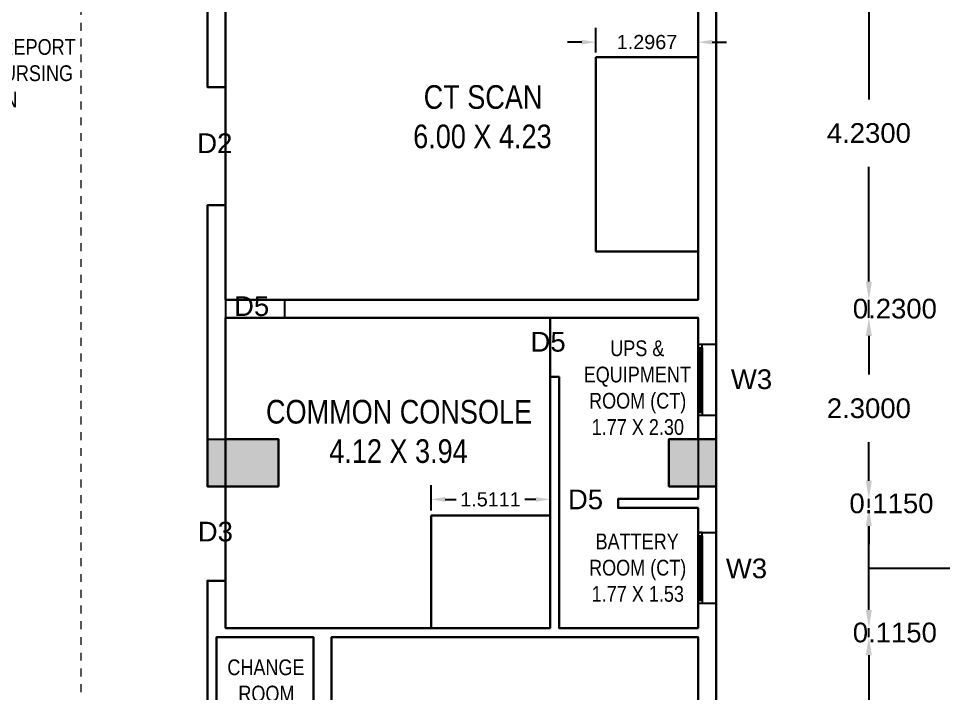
# Model space of a CAD drawing. Header units: metres. Extents: x -38 to 401, y 28 to 287.
# Drawn here: x 224 to 235.75, y 196.35 to 204.92 of the extents above; entities that cross this region are included whole.
import ezdxf

# ---------------------------------------------------------------- set-up
doc = ezdxf.new("R2010")
doc.units = ezdxf.units.M
doc.linetypes.add('CENTER', pattern=[2, 1.25, -0.25, 0.25, -0.25])
for name, color, linetype in [('BLK_1_FLR_0_AC_ROOM_4', 117, 'Continuous'), ('BLK_1_FLR_0_AC_ROOM_5', 117, 'Continuous'), ('BLK_1_FLR_0_AC_ROOM_6', 117, 'Continuous'), ('BLK_1_FLR_0_ACROOM_4_LIGHT_VENTILATION_1', 117, 'Continuous'), ('BLK_1_FLR_0_ACROOM_5_LIGHT_VENTILATION_1', 117, 'Continuous'), ('BLK_1_FLR_0_BLT_UP_AREA', 1, 'Continuous'), ('BLK_1_FLR_0_CARPET_AREA', 10, 'Continuous'), ('UBEAM', 1, 'Continuous'), ('UHATCH', 8, 'Continuous')]:
    doc.layers.add(name, color=color, linetype=linetype)
doc.layers.add('UCOLUMN', color=6, linetype='Continuous', lineweight=30)
doc.styles.get("Standard").update_dxf_attribs({"font": 'arial.ttf'})
doc.dimstyles.get("Standard").update_dxf_attribs({"dimtxt": 0.18, "dimasz": 0.18, "dimexe": 0.18, "dimexo": 0.0625, "dimgap": 0.09, "dimtad": 0, "dimtih": 1, "dimtoh": 1, "dimdec": 4, "dimzin": 0, "dimdsep": 46, "dimtxsty": 'Standard', "dimcen": 0.09, "dimadec": 0, "dimazin": 0, "dimtfac": 1, "dimtdec": 4, "dimtofl": 0, "dimtmove": 0, "dimatfit": 3, "dimfxl": 0, "dimtolj": 1, "dimtzin": 0, "dimarcsym": 0})
doc.dimstyles.new('STANDARD$0', dxfattribs={"dimtxt": 7, "dimasz": 3, "dimexe": 3, "dimexo": 1, "dimgap": 1.5, "dimtad": 1, "dimdec": 1, "dimzin": 1, "dimdsep": 46, "dimlunit": 4, "dimtxsty": 'Standard', "dimblk": 'OBLIQUE', "dimcen": 0.09375, "dimdle": 1, "dimclrd": 8, "dimclre": 8, "dimclrt": 7, "dimadec": 1, "dimazin": 0, "dimtfac": 1, "dimtdec": 1, "dimtix": 1, "dimtmove": 2, "dimatfit": 3, "dimldrblk": 'ARCHTICK', "dimfxl": 0, "dimfrac": 2, "dimtolj": 1, "dimtzin": 0, "dimarcsym": 0})

# ---------------------------------------------------------------- blocks, each defined once
blk = doc.blocks.new('*D188')
at = {"color": 0, "lineweight": -2}
for p, q in [((235.888, 215.32), (235.888, 188.992)), ((235.888, 162.43), (235.888, 188.757))]:
    blk.add_line(p, q, dxfattribs=at)
at = {"color": 0}
for points in [[(235.85, 215.32), (235.927, 215.32), (235.888, 215.55)], [(235.85, 162.43), (235.927, 162.43), (235.888, 162.2)]]:
    blk.add_solid(points, dxfattribs=at)
at = {"layer": 'Defpoints', "color": 0}
for p in [(234.362, 215.55), (232.862, 162.2), (235.888, 162.2)]:
    blk.add_point(p, dxfattribs=at)
at = {"color": 0, "lineweight": 25, "insert": (235.888, 188.875), "char_height": 0.23, "attachment_point": 5}
blk.add_mtext('\\A1;53.35', dxfattribs=at)
blk = doc.blocks.new('900 X 900')
at = {"linetype": 'Continuous'}
h = blk.add_hatch(color=256, dxfattribs=at)
h.dxf.hatch_style = 1
h.paths.add_polyline_path([(0, 150), (900, 150), (900, 750), (0, 750)])
blk.add_lwpolyline([(0, 150), (900, 150), (900, 750), (0, 750)], close=True, dxfattribs=at)
blk = doc.blocks.new('600X600')
at = {"layer": 'UHATCH', "linetype": 'Continuous'}
h = blk.add_hatch(color=256, dxfattribs=at)
h.dxf.hatch_style = 1
h.paths.add_polyline_path([(600, 600), (0, 600), (0, 0), (600, 0)])
at = {"layer": 'UCOLUMN', "linetype": 'Continuous'}
blk.add_lwpolyline([(0, 0), (600, 0), (600, 600), (0, 600)], close=True, dxfattribs=at)
blk = doc.blocks.new('750 x 750')
blk.add_blockref('600X600', (0, 75))
blk = doc.blocks.new('COLUMN LAYOUT')
at = {"layer": 'UBEAM', "color": 7, "linetype": 'Continuous', "xscale": -1}
for name, p in [('900 X 900', (-5335, 24170)), ('750 x 750', (225, 24245))]:
    blk.add_blockref(name, p, dxfattribs=at)
blk = doc.blocks.new('*D657')
at = {"color": 0, "lineweight": -2}
for p, q in [((234.801, 196.835), (234.801, 194.187)), ((234.801, 190.685), (234.801, 193.332))]:
    blk.add_line(p, q, dxfattribs=at)
at = {"color": 0}
for points in [[(234.762, 196.835), (234.839, 196.835), (234.801, 197.065)], [(234.762, 190.685), (234.839, 190.685), (234.801, 190.455)]]:
    blk.add_solid(points, dxfattribs=at)
at = {"layer": 'Defpoints', "color": 0}
for p in [(232.632, 197.065), (234.801, 197.065), (232.632, 190.455)]:
    blk.add_point(p, dxfattribs=at)
at = {"color": 0, "lineweight": 25, "insert": (234.801, 193.76), "char_height": 0.25, "attachment_point": 5}
blk.add_mtext('\\A1;6.6100', dxfattribs=at)
blk = doc.blocks.new('*D658')
at = {"color": 0, "lineweight": -2}
for p, q in [((234.801, 197.41), (234.801, 197.64)), ((234.801, 197.065), (234.801, 197.18)), ((234.801, 196.835), (234.801, 196.605))]:
    blk.add_line(p, q, dxfattribs=at)
at = {"color": 0}
for points in [[(234.762, 197.41), (234.839, 197.41), (234.801, 197.18)], [(234.762, 196.835), (234.839, 196.835), (234.801, 197.065)]]:
    blk.add_solid(points, dxfattribs=at)
at = {"layer": 'Defpoints', "color": 0}
for p in [(232.632, 197.18), (234.801, 197.18), (232.632, 197.065)]:
    blk.add_point(p, dxfattribs=at)
at = {"color": 0, "lineweight": 25, "insert": (235.131, 197.122), "char_height": 0.25, "attachment_point": 5}
blk.add_mtext('\\A1;0.1150', dxfattribs=at)
blk = doc.blocks.new('*D659')
at = {"color": 0, "lineweight": -2}
for p, q in [((234.801, 197.41), (234.801, 198.475)), ((234.801, 197.942), (235.641, 197.942)), ((235.641, 197.942), (236.241, 197.942))]:
    blk.add_line(p, q, dxfattribs=at)
at = {"color": 0}
for points in [[(234.762, 198.475), (234.839, 198.475), (234.801, 198.705)], [(234.762, 197.41), (234.839, 197.41), (234.801, 197.18)]]:
    blk.add_solid(points, dxfattribs=at)
at = {"layer": 'Defpoints', "color": 0}
for p in [(232.632, 198.705), (234.801, 198.705), (232.632, 197.18)]:
    blk.add_point(p, dxfattribs=at)
at = {"color": 0, "lineweight": 25, "insert": (237.048, 197.942), "char_height": 0.25, "attachment_point": 5}
blk.add_mtext('\\A1;1.5250', dxfattribs=at)
blk = doc.blocks.new('*D660')
at = {"color": 0, "lineweight": -2}
for p, q in [((234.801, 199.05), (234.801, 199.28)), ((234.801, 198.705), (234.801, 198.82)), ((234.801, 198.475), (234.801, 198.245))]:
    blk.add_line(p, q, dxfattribs=at)
at = {"color": 0}
for points in [[(234.762, 199.05), (234.839, 199.05), (234.801, 198.82)], [(234.762, 198.475), (234.839, 198.475), (234.801, 198.705)]]:
    blk.add_solid(points, dxfattribs=at)
at = {"layer": 'Defpoints', "color": 0}
for p in [(232.632, 198.82), (234.801, 198.82), (232.632, 198.705)]:
    blk.add_point(p, dxfattribs=at)
at = {"color": 0, "lineweight": 25, "insert": (235.088, 198.762), "char_height": 0.25, "attachment_point": 5}
blk.add_mtext('\\A1;0.1150', dxfattribs=at)
blk = doc.blocks.new('*D661')
at = {"color": 0, "lineweight": -2}
for p, q in [((234.801, 200.89), (234.801, 200.398)), ((234.801, 199.05), (234.801, 199.542))]:
    blk.add_line(p, q, dxfattribs=at)
at = {"color": 0}
for points in [[(234.762, 200.89), (234.839, 200.89), (234.801, 201.12)], [(234.762, 199.05), (234.839, 199.05), (234.801, 198.82)]]:
    blk.add_solid(points, dxfattribs=at)
at = {"layer": 'Defpoints', "color": 0}
for p in [(232.632, 201.12), (234.801, 201.12), (232.632, 198.82)]:
    blk.add_point(p, dxfattribs=at)
at = {"color": 0, "lineweight": 25, "insert": (234.801, 199.97), "char_height": 0.25, "attachment_point": 5}
blk.add_mtext('\\A1;2.3000', dxfattribs=at)
blk = doc.blocks.new('*D662')
at = {"color": 0, "lineweight": -2}
for p, q in [((234.801, 201.58), (234.801, 201.81)), ((234.801, 201.12), (234.801, 201.35)), ((234.801, 200.89), (234.801, 200.66))]:
    blk.add_line(p, q, dxfattribs=at)
at = {"color": 0}
for points in [[(234.762, 201.58), (234.839, 201.58), (234.801, 201.35)], [(234.762, 200.89), (234.839, 200.89), (234.801, 201.12)]]:
    blk.add_solid(points, dxfattribs=at)
at = {"layer": 'Defpoints', "color": 0}
for p in [(232.632, 201.35), (234.801, 201.35), (232.632, 201.12)]:
    blk.add_point(p, dxfattribs=at)
at = {"color": 0, "lineweight": 25, "insert": (235.131, 201.235), "char_height": 0.25, "attachment_point": 5}
blk.add_mtext('\\A1;0.2300', dxfattribs=at)
blk = doc.blocks.new('*D663')
at = {"color": 0, "lineweight": -2}
for p, q in [((234.801, 205.35), (234.801, 203.893)), ((234.801, 201.58), (234.801, 203.037))]:
    blk.add_line(p, q, dxfattribs=at)
at = {"color": 0}
for points in [[(234.762, 205.35), (234.839, 205.35), (234.801, 205.58)], [(234.762, 201.58), (234.839, 201.58), (234.801, 201.35)]]:
    blk.add_solid(points, dxfattribs=at)
at = {"layer": 'Defpoints', "color": 0}
for p in [(232.632, 205.58), (234.801, 205.58), (232.632, 201.35)]:
    blk.add_point(p, dxfattribs=at)
at = {"color": 0, "lineweight": 25, "insert": (234.801, 203.465), "char_height": 0.25, "attachment_point": 5}
blk.add_mtext('\\A1;4.2300', dxfattribs=at)
blk = doc.blocks.new('*D942')
at = {"layer": 'BLK_1_FLR_0_ACROOM_5_LIGHT_VENTILATION_1', "color": 0, "lineweight": -2}
for p, q in [((229.241, 198.674), (229.241, 198.994)), ((230.752, 198.674), (230.752, 198.994)), ((229.421, 198.814), (229.559, 198.814)), ((230.572, 198.814), (230.434, 198.814))]:
    blk.add_line(p, q, dxfattribs=at)
at = {"layer": 'BLK_1_FLR_0_ACROOM_5_LIGHT_VENTILATION_1', "color": 0}
for points in [[(229.421, 198.844), (229.421, 198.784), (229.241, 198.814)], [(230.572, 198.844), (230.572, 198.784), (230.752, 198.814)]]:
    blk.add_solid(points, dxfattribs=at)
at = {"layer": 'Defpoints', "color": 0}
for p in [(230.752, 198.814), (229.241, 198.611), (230.752, 198.611)]:
    blk.add_point(p, dxfattribs=at)
at = {"layer": 'BLK_1_FLR_0_ACROOM_5_LIGHT_VENTILATION_1', "color": 0, "lineweight": 30, "insert": (229.996, 198.814), "char_height": 0.18, "attachment_point": 5}
blk.add_mtext('\\A1;1.5111', dxfattribs=at)
blk = doc.blocks.new('*D943')
at = {"layer": 'BLK_1_FLR_0_ACROOM_4_LIGHT_VENTILATION_1', "color": 0, "lineweight": -2}
for p, q in [((231.335, 204.49), (231.335, 204.801)), ((232.632, 204.49), (232.632, 204.801)), ((231.155, 204.621), (230.975, 204.621)), ((232.812, 204.621), (232.992, 204.621))]:
    blk.add_line(p, q, dxfattribs=at)
at = {"layer": 'BLK_1_FLR_0_ACROOM_4_LIGHT_VENTILATION_1', "color": 0}
for points in [[(231.155, 204.651), (231.155, 204.591), (231.335, 204.621)], [(232.812, 204.651), (232.812, 204.591), (232.632, 204.621)]]:
    blk.add_solid(points, dxfattribs=at)
at = {"layer": 'Defpoints', "color": 0}
for p in [(232.632, 204.621), (231.335, 204.428), (232.632, 204.428)]:
    blk.add_point(p, dxfattribs=at)
at = {"layer": 'BLK_1_FLR_0_ACROOM_4_LIGHT_VENTILATION_1', "color": 0, "lineweight": 30, "insert": (231.983, 204.621), "char_height": 0.18, "attachment_point": 5}
blk.add_mtext('\\A1;1.2967', dxfattribs=at)

msp = doc.modelspace()

# ---------------------------------------------------------------- linework, layer by layer
at = {"linetype": 'CENTER', "lineweight": 20, "ltscale": 0.05}
msp.add_line((224.79262, 217.26594), (224.79262, 160.05121), dxfattribs=at)
at = {"color": 7, "lineweight": 25}
for p, q in [((226.40182, 205.57979), (226.40182, 204.04979)), ((226.63182, 204.04979), (226.63182, 205.57979)), ((232.63182, 205.57979), (232.63182, 201.34979)), ((232.86182, 200.77979), (232.86182, 205.57979)), ((226.40182, 204.04979), (226.63182, 204.04979)), ((232.63182, 201.34979), (227.38182, 201.34976)), ((227.38182, 201.34976), (227.38182, 201.11979)), ((227.38182, 201.11979), (232.63182, 201.11979)), ((232.63182, 201.11979), (232.63182, 200.77979)), ((232.86182, 200.77979), (232.63182, 200.77979)), ((232.86181, 199.87979), (232.86181, 200.77979)), ((232.63182, 199.89584), (232.63181, 200.7372)), ((232.65238, 199.92238), (232.65237, 200.7372)), ((232.6609, 199.92238), (232.66089, 200.7372)), ((232.68292, 200.7372), (232.68293, 199.89584)), ((230.86682, 200.36979), (230.75182, 200.36978)), ((230.75182, 200.36978), (230.75182, 197.17979)), ((230.86682, 197.17979), (230.86682, 200.36979)), ((232.86182, 199.87979), (232.63182, 199.87979)), ((232.63182, 199.87979), (232.63182, 198.81979)), ((232.86182, 198.39229), (232.86182, 199.87979)), ((232.63182, 198.81979), (231.61682, 198.81979)), ((231.61682, 198.81979), (231.61682, 198.70479)), ((231.61682, 198.70479), (232.63182, 198.70479)), ((232.63182, 198.70479), (232.63182, 198.39229)), ((232.63182, 197.50834), (232.63181, 198.3497)), ((232.63182, 198.39229), (232.86182, 198.39229)), ((232.65238, 197.53488), (232.65237, 198.3497)), ((232.6609, 197.53488), (232.66089, 198.3497)), ((232.68292, 198.3497), (232.68293, 197.50834)), ((232.86181, 197.49229), (232.86181, 198.39229)), ((226.63182, 197.77979), (226.40182, 197.77979)), ((226.40182, 197.77979), (226.40182, 194.84979)), ((226.63182, 197.17979), (226.63182, 197.77979)), ((232.86182, 197.49229), (232.63182, 197.49229)), ((232.63182, 197.49229), (232.63182, 197.17979)), ((232.86182, 189.98979), (232.86182, 197.49229)), ((230.75182, 197.17979), (226.63182, 197.17979)), ((232.63182, 197.17979), (230.86682, 197.17979)), ((226.51682, 194.84979), (226.51682, 197.06479)), ((226.51682, 197.06479), (227.74682, 197.06479)), ((227.74682, 197.06479), (227.74682, 195.07979)), ((227.97682, 194.84979), (227.97682, 197.06479)), ((227.97682, 197.06479), (232.63182, 197.06479)), ((232.63182, 197.06479), (232.63182, 190.45479))]:
    msp.add_line(p, q, dxfattribs=at)
for points in [[(226.40182, 202.54979), (226.63182, 202.54979), (226.63182, 198.97979), (226.40182, 198.97979)], [(232.63181, 200.7372), (232.68292, 200.7372), (232.68292, 200.77979), (232.63181, 200.77979)], [(232.63182, 199.92238), (232.68293, 199.92238), (232.68293, 199.87979), (232.63182, 199.87979)], [(232.63181, 198.3497), (232.68292, 198.3497), (232.68292, 198.39229), (232.63181, 198.39229)], [(232.63182, 197.53488), (232.68293, 197.53488), (232.68293, 197.49229), (232.63182, 197.49229)]]:
    msp.add_lwpolyline(points, close=True, dxfattribs=at)
at = {"layer": 'BLK_1_FLR_0_AC_ROOM_4', "color": 2, "lineweight": 30}
msp.add_lwpolyline([(232.63182, 201.34979), (226.63182, 201.34979), (226.63182, 205.57979), (232.63182, 205.57979)], close=True, dxfattribs=at)
at = {"layer": 'BLK_1_FLR_0_AC_ROOM_5', "color": 2, "lineweight": 30}
msp.add_lwpolyline([(226.63182, 197.17979), (230.75182, 197.17979), (230.75182, 201.11979), (226.63182, 201.11979)], close=True, dxfattribs=at)
at = {"layer": 'BLK_1_FLR_0_AC_ROOM_6', "color": 2, "lineweight": 30}
msp.add_lwpolyline([(232.63182, 190.45479), (227.97682, 190.45479), (227.97682, 197.06479), (232.63182, 197.06479)], close=True, dxfattribs=at)
at = {"layer": 'BLK_1_FLR_0_ACROOM_4_LIGHT_VENTILATION_1', "color": 2, "lineweight": 30}
msp.add_lwpolyline([(231.33516, 204.42799), (232.63182, 204.42799), (232.63182, 201.96376), (231.33516, 201.96376)], close=True, dxfattribs=at)
at = {"layer": 'BLK_1_FLR_0_ACROOM_5_LIGHT_VENTILATION_1', "color": 2, "lineweight": 30}
msp.add_lwpolyline([(229.24076, 198.61135), (230.75182, 198.61135), (230.75182, 197.17979), (229.24076, 197.17979)], close=True, dxfattribs=at)
at = {"layer": 'BLK_1_FLR_0_BLT_UP_AREA', "color": 12, "lineweight": 30}
msp.add_lwpolyline([(211.31182, 162.19968), (211.31182, 215.54979), (234.36182, 215.54979), (234.36182, 205.57979), (232.86182, 205.57979), (232.86182, 162.19968)], close=True, dxfattribs=at)
at = {"layer": 'BLK_1_FLR_0_CARPET_AREA', "color": 15, "linetype": 'Continuous', "lineweight": 30}
for points in [[(226.40182, 205.57979), (226.40182, 204.04979), (226.63182, 204.04979), (226.63182, 205.20979)], [(232.63182, 205.20979), (232.63182, 201.34979), (226.63182, 201.34979), (226.63182, 202.54979), (226.40182, 202.54979), (226.40182, 198.97979), (227.30182, 198.97979), (227.30182, 199.57979), (226.63182, 199.57979), (226.63182, 201.11979), (232.63182, 201.11979), (232.63182, 199.57979), (232.26182, 199.57979), (232.26182, 198.97979), (232.63182, 198.97979), (232.63182, 198.81979), (231.61682, 198.81974), (231.61682, 198.70479), (232.63182, 198.70479), (232.63182, 197.17979), (230.86682, 197.17979), (230.86682, 200.36979), (230.75182, 200.36979), (230.75182, 197.17979), (226.63182, 197.17979), (226.63182, 197.77979), (226.40182, 197.77979), (226.40182, 194.84979)], [(226.51682, 194.84979), (226.51682, 197.06479), (227.74682, 197.06479), (227.74682, 195.07979)], [(227.97682, 194.84979), (227.97682, 197.06479), (232.63182, 197.06479), (232.63182, 193.34979)]]:
    msp.add_lwpolyline(points, dxfattribs=at)

# ---------------------------------------------------------------- block references
at = {"color": 7, "lineweight": 25, "xscale": 0.001, "yscale": 0.001, "zscale": 0.001}
msp.add_blockref('COLUMN LAYOUT', (232.63682, 174.65979), dxfattribs=at)
msp.add_blockref('COLUMN LAYOUT', (232.63682, 174.65979), dxfattribs=at)

# ---------------------------------------------------------------- texts
at = {"color": 7, "lineweight": 25, "attachment_point": 1}
for s, insert, char_height, width in [('{\\fArial Narrow|b0|i0|c0|p34;\\W2.03944; \\W1;RECEPTION / REPORT \\P{\\W2.713961; }DISPATCH / NURSING \\P\\W6.89338;  \\W1;STATION}', (222.11641, 204.6599), 0.2, 2.7201691), ('{\\fArial Narrow|b0|i0|c0|p34;\\W9.57856;   \\W1;CT SCAN\\P\\W9.11354;   \\W1;6.00 X 4.23}', (226.40182, 204.0741), 0.3, 6.9552799), ('{\\fArial Narrow|b0|i0|c0|p34;\\W5.1015;  \\W1;UPS & \\P{\\W4.906417; }EQUIPMENT \\P{\\W5.979222; }ROOM (CT)\\P{\\W6.501706; }1.77 X 2.30}', (230.86682, 200.8334), 0.2, 1.9647468), ('{\\fArial Narrow|b0|i0|c0|p34;\\W2.10031; \\W1;COMMON CONSOLE\\P\\W5.25519;  \\W1;4.12 X 3.94}', (226.9442, 200.07743), 0.3, 3.7462529), ('{\\fArial Narrow|b0|i0|c0|p34;\\W7.27473; \\W1;BATTERY \\P{\\W5.979222; }ROOM (CT)\\P{\\W6.498494; }1.77 X 1.53}', (230.86682, 198.38061), 0.2, 1.9647468), ('{\\fArial Narrow|b0|i0|c0|p34;\\W7.9107; \\W1;CHANGE \\P\\W5.04903;  \\W1;ROOM \\P{\\W6.494211; }1.23 X 1.99}', (226.15045, 196.7818), 0.2, 1.9647468)]:
    msp.add_mtext(s, dxfattribs=dict(at, insert=insert, char_height=char_height, width=width))
at = {"color": 7, "lineweight": 25, "char_height": 0.25, "attachment_point": 1}
for s, insert in [('D2', (226.27177, 203.46268)), ('D5', (226.73933, 201.39349)), ('D5', (230.50464, 200.94045)), ('W3', (233.04886, 200.46507)), ('D5', (230.97923, 198.93894)), ('D3', (226.27877, 198.53018, -13428.15809)), ('W3', (232.98486, 198.06307))]:
    msp.add_mtext_dynamic_manual_height_columns(s, width=331.5310086, gutter_width=1000, heights=[0], dxfattribs=dict(at, insert=insert))

# ---------------------------------------------------------------- dimensions: what is measured, and where the dimension line sits
at = {"color": 7, "lineweight": 25}
dim = msp.add_linear_dim(base=(235.88817, 162.19979), p1=(234.36182, 215.54979), p2=(232.86182, 162.19979), angle=90, text='53.35', dimstyle='Standard', override={"dimscale": 1, "dimtxt": 0.23, "dimasz": 0.23, "dimgap": 0, "dimse1": 1, "dimse2": 1, "dimtmove": 1}, dxfattribs=at)
dim.commit()
dim.dimension.update_dxf_attribs({"geometry": '*D188', "text_midpoint": (235.88817, 188.87479)})
at = {"lineweight": 25}
for base, p1, p2, picture, middle in [((234.80075, 205.57979), (232.63182, 201.34979), (232.63182, 205.57979), '*D663', (234.80075, 203.46479)), ((234.80075, 201.11979), (232.63182, 198.81979), (232.63182, 201.11979), '*D661', (234.80075, 199.96979)), ((234.80075, 198.70479), (232.63182, 197.17979), (232.63182, 198.70479), '*D659', (236.54132, 197.94229)), ((234.80075, 197.06479), (232.63182, 190.45479), (232.63182, 197.06479), '*D657', (234.80075, 193.75979))]:
    dim = msp.add_linear_dim(base=base, p1=p1, p2=p2, angle=90, dimstyle='Standard', override={"dimscale": 1, "dimtxt": 0.25, "dimasz": 0.23, "dimgap": 0.3, "dimpost": '\\X', "dimse1": 1, "dimse2": 1, "dimtmove": 1, "dimfxl": 25.4}, dxfattribs=at)
    dim.commit()
    dim.dimension.update_dxf_attribs({"geometry": picture, "text_midpoint": middle})
for base, p1, p2, picture, middle in [((234.80075, 201.34979), (232.63182, 201.11979), (232.63182, 201.34979), '*D662', (235.13099, 201.23479)), ((234.80075, 198.81979), (232.63182, 198.70479), (232.63182, 198.81979), '*D660', (235.08756, 198.76229)), ((234.80075, 197.17979), (232.63182, 197.06479), (232.63182, 197.17979), '*D658', (235.13081, 197.12229))]:
    dim = msp.add_linear_dim(base=base, p1=p1, p2=p2, angle=90, dimstyle='Standard', override={"dimscale": 1, "dimtxt": 0.25, "dimasz": 0.23, "dimgap": 0.3, "dimpost": '\\X', "dimse1": 1, "dimse2": 1, "dimtmove": 1, "dimfxl": 25.4}, dxfattribs=at)
    dim.commit()
    dim.dimension.update_dxf_attribs({"geometry": picture, "text_midpoint": middle, "dimtype": 128})
at = {"layer": 'BLK_1_FLR_0_ACROOM_4_LIGHT_VENTILATION_1', "color": 232, "lineweight": 30}
dim = msp.add_linear_dim(base=(232.63182, 204.62133), p1=(231.33516, 204.42799), p2=(232.63182, 204.42799), dimstyle='STANDARD$0', override={"dimtxt": 0.18, "dimasz": 0.18, "dimexe": 0.18, "dimexo": 0.0625, "dimgap": 0.09, "dimtad": 0, "dimtih": 1, "dimtoh": 1, "dimdec": 4, "dimzin": 0, "dimlunit": 2, "dimpost": '', "dimcen": 0.09, "dimdle": 0, "dimclrd": 0, "dimclre": 0, "dimclrt": 0, "dimadec": 0, "dimtdec": 4, "dimtix": 0, "dimtofl": 0, "dimtmove": 0, "dimfrac": 0}, dxfattribs=at)
dim.commit()
dim.dimension.update_dxf_attribs({"geometry": '*D943', "text_midpoint": (231.98349, 204.62133)})
at = {"layer": 'BLK_1_FLR_0_ACROOM_5_LIGHT_VENTILATION_1', "color": 232, "lineweight": 30}
dim = msp.add_linear_dim(base=(230.75182, 198.81402), p1=(229.24076, 198.61135), p2=(230.75182, 198.61135), dimstyle='STANDARD$0', override={"dimtxt": 0.18, "dimasz": 0.18, "dimexe": 0.18, "dimexo": 0.0625, "dimgap": 0.09, "dimtad": 0, "dimtih": 1, "dimtoh": 1, "dimdec": 4, "dimzin": 0, "dimlunit": 2, "dimpost": '', "dimcen": 0.09, "dimdle": 0, "dimclrd": 0, "dimclre": 0, "dimclrt": 0, "dimadec": 0, "dimtdec": 4, "dimtix": 0, "dimtofl": 0, "dimtmove": 0, "dimfrac": 0}, dxfattribs=at)
dim.commit()
dim.dimension.update_dxf_attribs({"geometry": '*D942', "text_midpoint": (229.99629, 198.81402)})

doc.saveas('drawing.dxf')
